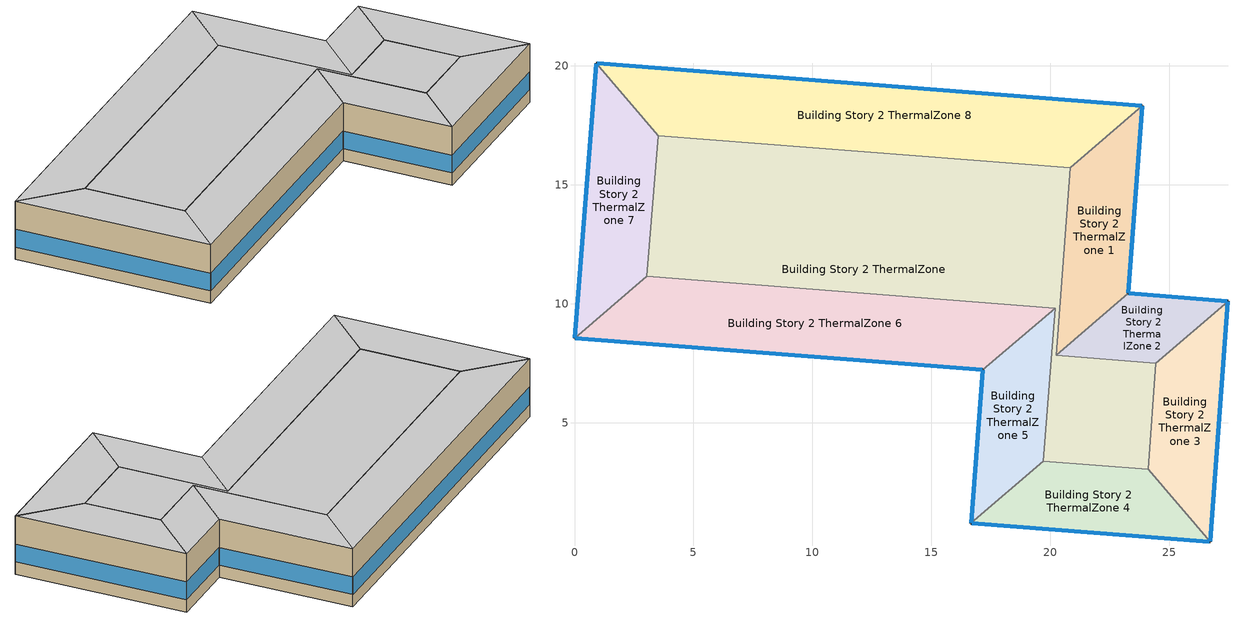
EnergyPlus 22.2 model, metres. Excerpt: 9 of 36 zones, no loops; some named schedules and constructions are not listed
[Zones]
Building Story 2 ThermalZone
 floor adiabatic (Typical Interior Ceiling): 20.83,15.72 20.24,7.84 24.43,7.5 24.1,3.03 19.7,3.38 20.2,9.82 3.04,11.15 3.52,17.06 z3.6
 wall adiabatic (Typical Interior Wall): 20.24,7.84 20.83,15.72 3.52,17.06 3.04,11.15 20.2,9.82 19.7,3.38 24.1,3.03 24.43,7.5 20.24,7.84 z3.6:7.2
 ceiling adiabatic (Typical Interior Floor): 3.52,17.06 3.04,11.15 20.2,9.82 19.7,3.38 24.1,3.03 24.43,7.5 20.24,7.84 20.83,15.72 z7.2
Building Story 2 ThermalZone 1
 floor adiabatic (Typical Interior Ceiling): 23.86,18.32 23.28,10.44 20.24,7.84 20.83,15.72 z3.6
 wall outside (Typical Insulated Steel Framed Exterior Wall R-12.99): 23.28,10.44 23.86,18.32 z3.6:7.2
 wall adiabatic (Typical Interior Wall): 23.86,18.32 20.83,15.72 20.24,7.84 23.28,10.44 z3.6:7.2
 window (U 0.55 SHGC 0.25): 23.28,10.47 23.86,18.3 z4.36:5.45
 ceiling adiabatic (Typical Interior Floor): 20.83,15.72 20.24,7.84 23.28,10.44 23.86,18.32 z7.2
Building Story 2 ThermalZone 2
 floor adiabatic (Typical Interior Ceiling): 23.28,10.44 27.46,10.11 24.43,7.5 20.24,7.84 z3.6
 wall outside (Typical Insulated Steel Framed Exterior Wall R-12.99): 27.46,10.11 23.28,10.44 z3.6:7.2
 wall adiabatic (Typical Interior Wall): 23.28,10.44 20.24,7.84 24.43,7.5 27.46,10.11 z3.6:7.2
 window (U 0.55 SHGC 0.25): 27.44,10.11 23.3,10.44 z4.36:5.46
 ceiling adiabatic (Typical Interior Floor): 20.24,7.84 24.43,7.5 27.46,10.11 23.28,10.44 z7.2
Building Story 2 ThermalZone 3
 floor adiabatic (Typical Interior Ceiling): 27.46,10.11 26.71,0 24.1,3.03 24.43,7.5 z3.6
 wall outside (Typical Insulated Steel Framed Exterior Wall R-12.99): 26.71,0 27.46,10.11 z3.6:7.2
 wall adiabatic (Typical Interior Wall): 27.46,10.11 24.43,7.5 24.1,3.03 26.71,0 z3.6:7.2
 window (U 0.55 SHGC 0.25): 26.71,0.03 27.46,10.08 z4.36:5.45
 ceiling adiabatic (Typical Interior Floor): 24.43,7.5 24.1,3.03 26.71,0 27.46,10.11 z7.2
Building Story 2 ThermalZone 4
 floor adiabatic (Typical Interior Ceiling): 26.71,0 16.66,0.78 19.7,3.38 24.1,3.03 z3.6
 wall outside (Typical Insulated Steel Framed Exterior Wall R-12.99): 16.66,0.78 26.71,0 z3.6:7.2
 wall adiabatic (Typical Interior Wall): 26.71,0 24.1,3.03 19.7,3.38 16.66,0.78 z3.6:7.2
 window (U 0.55 SHGC 0.25): 16.69,0.78 26.69,0 z4.36:5.45
 ceiling adiabatic (Typical Interior Floor): 24.1,3.03 19.7,3.38 16.66,0.78 26.71,0 z7.2
Building Story 2 ThermalZone 5
 floor adiabatic (Typical Interior Ceiling): 16.66,0.78 17.17,7.22 20.2,9.82 19.7,3.38 z3.6
 wall outside (Typical Insulated Steel Framed Exterior Wall R-12.99): 17.17,7.22 16.66,0.78 z3.6:7.2
 wall adiabatic (Typical Interior Wall): 16.66,0.78 19.7,3.38 20.2,9.82 17.17,7.22 z3.6:7.2
 window (U 0.55 SHGC 0.25): 17.16,7.19 16.66,0.8 z4.36:5.45
 ceiling adiabatic (Typical Interior Floor): 19.7,3.38 20.2,9.82 17.17,7.22 16.66,0.78 z7.2
Building Story 2 ThermalZone 6
 floor adiabatic (Typical Interior Ceiling): 17.17,7.22 0,8.55 3.04,11.15 20.2,9.82 z3.6
 wall outside (Typical Insulated Steel Framed Exterior Wall R-12.99): 0,8.55 17.17,7.22 z3.6:7.2
 wall adiabatic (Typical Interior Wall): 17.17,7.22 20.2,9.82 3.04,11.15 0,8.55 z3.6:7.2
 window (U 0.55 SHGC 0.25): 0.03,8.55 17.14,7.22 z4.36:5.45
 ceiling adiabatic (Typical Interior Ceiling): 20.2,9.82 3.04,11.15 0,8.55 17.17,7.22 z7.2
Building Story 2 ThermalZone 7
 floor adiabatic (Typical Interior Floor): 0,8.55 0.92,20.1 3.52,17.06 3.04,11.15 z3.6
 wall outside (Typical Insulated Steel Framed Exterior Wall R-12.99): 0.92,20.1 0,8.55 z3.6:7.2
 wall adiabatic (Typical Interior Wall): 0,8.55 3.04,11.15 3.52,17.06 0.92,20.1 z3.6:7.2
 window (U 0.55 SHGC 0.25): 0.92,20.08 0,8.58 z4.36:5.45
 ceiling adiabatic (Typical Interior Ceiling): 3.04,11.15 3.52,17.06 0.92,20.1 0,8.55 z7.2
Building Story 2 ThermalZone 8
 floor adiabatic (Typical Interior Floor): 0.92,20.1 23.86,18.32 20.83,15.72 3.52,17.06 z3.6
 wall outside (Typical Insulated Steel Framed Exterior Wall R-12.99): 23.86,18.32 0.92,20.1 z3.6:7.2
 wall adiabatic (Typical Interior Wall): 0.92,20.1 3.52,17.06 20.83,15.72 23.86,18.32 z3.6:7.2
 window (U 0.55 SHGC 0.25): 23.84,18.33 0.95,20.1 z4.36:5.44
 ceiling adiabatic (Typical Interior Ceiling): 3.52,17.06 20.83,15.72 23.86,18.32 0.92,20.1 z7.2
[Schedule:Week:Daily]
SchoolSecondary BLDG_LIGHT_OFFICE_SCH_2013 Week Rule - Jan1-Jan3: SchoolSecondary BLDG_LIGHT_OFFICE_SCH_2013 Wkdy Day, SchoolSecondary BLDG_LIGHT_OFFICE_SCH_2013 Wkdy Day, SchoolSecondary BLDG_LIGHT_OFFICE_SCH_2013 Wkdy Day, SchoolSecondary BLDG_LIGHT_OFFICE_SCH_2013 Wkdy Day, SchoolSecondary BLDG_LIGHT_OFFICE_SCH_2013 Wkdy Day, SchoolSecondary BLDG_LIGHT_OFFICE_SCH_2013 Wkdy Day, SchoolSecondary BLDG_LIGHT_OFFICE_SCH_2013 Wknd Day, SchoolSecondary BLDG_LIGHT_OFFICE_SCH_2013 Default, SchoolSecondary BLDG_LIGHT_OFFICE_SCH_2013 Summer Design Day, SchoolSecondary BLDG_LIGHT_OFFICE_SCH_2013 Winter Design Day, SchoolSecondary BLDG_LIGHT_OFFICE_SCH_2013 Default, SchoolSecondary BLDG_LIGHT_OFFICE_SCH_2013 Default
SchoolSecondary BLDG_LIGHT_OFFICE_SCH_2013 Week Rule - Jan4-Jun27: SchoolSecondary BLDG_LIGHT_OFFICE_SCH_2013 Wknd Day, SchoolSecondary BLDG_LIGHT_OFFICE_SCH_2013 Wkdy Day, SchoolSecondary BLDG_LIGHT_OFFICE_SCH_2013 Wkdy Day, SchoolSecondary BLDG_LIGHT_OFFICE_SCH_2013 Wkdy Day, SchoolSecondary BLDG_LIGHT_OFFICE_SCH_2013 Wkdy Day, SchoolSecondary BLDG_LIGHT_OFFICE_SCH_2013 Wkdy Day, SchoolSecondary BLDG_LIGHT_OFFICE_SCH_2013 Wknd Day, SchoolSecondary BLDG_LIGHT_OFFICE_SCH_2013 Default, SchoolSecondary BLDG_LIGHT_OFFICE_SCH_2013 Summer Design Day, SchoolSecondary BLDG_LIGHT_OFFICE_SCH_2013 Winter Design Day, SchoolSecondary BLDG_LIGHT_OFFICE_SCH_2013 Default, SchoolSecondary BLDG_LIGHT_OFFICE_SCH_2013 Default
SchoolSecondary BLDG_LIGHT_OFFICE_SCH_2013 Week Rule - Jun28-Jul4: SchoolSecondary BLDG_LIGHT_OFFICE_SCH_2013 Wknd Day, SchoolSecondary BLDG_LIGHT_OFFICE_SCH_2013 Wkdy Day, SchoolSecondary BLDG_LIGHT_OFFICE_SCH_2013 Wkdy Day, SchoolSecondary BLDG_LIGHT_OFFICE_SCH_2013 Wkdy Day 1, SchoolSecondary BLDG_LIGHT_OFFICE_SCH_2013 Wkdy Day 1, SchoolSecondary BLDG_LIGHT_OFFICE_SCH_2013 Wkdy Day 1, SchoolSecondary BLDG_LIGHT_OFFICE_SCH_2013 Wknd Day 1, SchoolSecondary BLDG_LIGHT_OFFICE_SCH_2013 Default, SchoolSecondary BLDG_LIGHT_OFFICE_SCH_2013 Summer Design Day, SchoolSecondary BLDG_LIGHT_OFFICE_SCH_2013 Winter Design Day, SchoolSecondary BLDG_LIGHT_OFFICE_SCH_2013 Default, SchoolSecondary BLDG_LIGHT_OFFICE_SCH_2013 Default
SchoolSecondary BLDG_LIGHT_OFFICE_SCH_2013 Week Rule - Jul5-Aug29: SchoolSecondary BLDG_LIGHT_OFFICE_SCH_2013 Wknd Day 1, SchoolSecondary BLDG_LIGHT_OFFICE_SCH_2013 Wkdy Day 1, SchoolSecondary BLDG_LIGHT_OFFICE_SCH_2013 Wkdy Day 1, SchoolSecondary BLDG_LIGHT_OFFICE_SCH_2013 Wkdy Day 1, SchoolSecondary BLDG_LIGHT_OFFICE_SCH_2013 Wkdy Day 1, SchoolSecondary BLDG_LIGHT_OFFICE_SCH_2013 Wkdy Day 1, SchoolSecondary BLDG_LIGHT_OFFICE_SCH_2013 Wknd Day 1, SchoolSecondary BLDG_LIGHT_OFFICE_SCH_2013 Default, SchoolSecondary BLDG_LIGHT_OFFICE_SCH_2013 Summer Design Day, SchoolSecondary BLDG_LIGHT_OFFICE_SCH_2013 Winter Design Day, SchoolSecondary BLDG_LIGHT_OFFICE_SCH_2013 Default, SchoolSecondary BLDG_LIGHT_OFFICE_SCH_2013 Default
SchoolSecondary BLDG_LIGHT_OFFICE_SCH_2013 Week Rule - Aug30-Sep5: SchoolSecondary BLDG_LIGHT_OFFICE_SCH_2013 Wknd Day 1, SchoolSecondary BLDG_LIGHT_OFFICE_SCH_2013 Wkdy Day 1, SchoolSecondary BLDG_LIGHT_OFFICE_SCH_2013 Wkdy Day 2, SchoolSecondary BLDG_LIGHT_OFFICE_SCH_2013 Wkdy Day 2, SchoolSecondary BLDG_LIGHT_OFFICE_SCH_2013 Wkdy Day 2, SchoolSecondary BLDG_LIGHT_OFFICE_SCH_2013 Wkdy Day 2, SchoolSecondary BLDG_LIGHT_OFFICE_SCH_2013 Default, SchoolSecondary BLDG_LIGHT_OFFICE_SCH_2013 Default, SchoolSecondary BLDG_LIGHT_OFFICE_SCH_2013 Summer Design Day, SchoolSecondary BLDG_LIGHT_OFFICE_SCH_2013 Winter Design Day, SchoolSecondary BLDG_LIGHT_OFFICE_SCH_2013 Default, SchoolSecondary BLDG_LIGHT_OFFICE_SCH_2013 Default
SchoolSecondary BLDG_LIGHT_OFFICE_SCH_2013 Week Rule - Sep6-Dec31: SchoolSecondary BLDG_LIGHT_OFFICE_SCH_2013 Default, SchoolSecondary BLDG_LIGHT_OFFICE_SCH_2013 Wkdy Day 2, SchoolSecondary BLDG_LIGHT_OFFICE_SCH_2013 Wkdy Day 2, SchoolSecondary BLDG_LIGHT_OFFICE_SCH_2013 Wkdy Day 2, SchoolSecondary BLDG_LIGHT_OFFICE_SCH_2013 Wkdy Day 2, SchoolSecondary BLDG_LIGHT_OFFICE_SCH_2013 Wkdy Day 2, SchoolSecondary BLDG_LIGHT_OFFICE_SCH_2013 Default, SchoolSecondary BLDG_LIGHT_OFFICE_SCH_2013 Default, SchoolSecondary BLDG_LIGHT_OFFICE_SCH_2013 Summer Design Day, SchoolSecondary BLDG_LIGHT_OFFICE_SCH_2013 Winter Design Day, SchoolSecondary BLDG_LIGHT_OFFICE_SCH_2013 Default, SchoolSecondary BLDG_LIGHT_OFFICE_SCH_2013 Default
SchoolSecondary BLDG_LIGHT_BATH_SCH_2013 Week Rule - Jan1-Jan3: SchoolSecondary BLDG_LIGHT_BATH_SCH_2013 Wkdy Day, SchoolSecondary BLDG_LIGHT_BATH_SCH_2013 Wkdy Day, SchoolSecondary BLDG_LIGHT_BATH_SCH_2013 Wkdy Day, SchoolSecondary BLDG_LIGHT_BATH_SCH_2013 Wkdy Day, SchoolSecondary BLDG_LIGHT_BATH_SCH_2013 Wkdy Day, SchoolSecondary BLDG_LIGHT_BATH_SCH_2013 Wkdy Day, SchoolSecondary BLDG_LIGHT_BATH_SCH_2013 Wknd Day, SchoolSecondary BLDG_LIGHT_BATH_SCH_2013 Default, SchoolSecondary BLDG_LIGHT_BATH_SCH_2013 Summer Design Day, SchoolSecondary BLDG_LIGHT_BATH_SCH_2013 Winter Design Day, SchoolSecondary BLDG_LIGHT_BATH_SCH_2013 Default, SchoolSecondary BLDG_LIGHT_BATH_SCH_2013 Default
SchoolSecondary BLDG_LIGHT_BATH_SCH_2013 Week Rule - Jan4-Jun27: SchoolSecondary BLDG_LIGHT_BATH_SCH_2013 Wknd Day, SchoolSecondary BLDG_LIGHT_BATH_SCH_2013 Wkdy Day, SchoolSecondary BLDG_LIGHT_BATH_SCH_2013 Wkdy Day, SchoolSecondary BLDG_LIGHT_BATH_SCH_2013 Wkdy Day, SchoolSecondary BLDG_LIGHT_BATH_SCH_2013 Wkdy Day, SchoolSecondary BLDG_LIGHT_BATH_SCH_2013 Wkdy Day, SchoolSecondary BLDG_LIGHT_BATH_SCH_2013 Wknd Day, SchoolSecondary BLDG_LIGHT_BATH_SCH_2013 Default, SchoolSecondary BLDG_LIGHT_BATH_SCH_2013 Summer Design Day, SchoolSecondary BLDG_LIGHT_BATH_SCH_2013 Winter Design Day, SchoolSecondary BLDG_LIGHT_BATH_SCH_2013 Default, SchoolSecondary BLDG_LIGHT_BATH_SCH_2013 Default
SchoolSecondary BLDG_LIGHT_BATH_SCH_2013 Week Rule - Jun28-Jul4: SchoolSecondary BLDG_LIGHT_BATH_SCH_2013 Wknd Day, SchoolSecondary BLDG_LIGHT_BATH_SCH_2013 Wkdy Day, SchoolSecondary BLDG_LIGHT_BATH_SCH_2013 Wkdy Day, SchoolSecondary BLDG_LIGHT_BATH_SCH_2013 Wkdy Day 1, SchoolSecondary BLDG_LIGHT_BATH_SCH_2013 Wkdy Day 1, SchoolSecondary BLDG_LIGHT_BATH_SCH_2013 Wkdy Day 1, SchoolSecondary BLDG_LIGHT_BATH_SCH_2013 Wknd Day 1, SchoolSecondary BLDG_LIGHT_BATH_SCH_2013 Default, SchoolSecondary BLDG_LIGHT_BATH_SCH_2013 Summer Design Day, SchoolSecondary BLDG_LIGHT_BATH_SCH_2013 Winter Design Day, SchoolSecondary BLDG_LIGHT_BATH_SCH_2013 Default, SchoolSecondary BLDG_LIGHT_BATH_SCH_2013 Default
SchoolSecondary BLDG_LIGHT_BATH_SCH_2013 Week Rule - Jul5-Aug29: SchoolSecondary BLDG_LIGHT_BATH_SCH_2013 Wknd Day 1, SchoolSecondary BLDG_LIGHT_BATH_SCH_2013 Wkdy Day 1, SchoolSecondary BLDG_LIGHT_BATH_SCH_2013 Wkdy Day 1, SchoolSecondary BLDG_LIGHT_BATH_SCH_2013 Wkdy Day 1, SchoolSecondary BLDG_LIGHT_BATH_SCH_2013 Wkdy Day 1, SchoolSecondary BLDG_LIGHT_BATH_SCH_2013 Wkdy Day 1, SchoolSecondary BLDG_LIGHT_BATH_SCH_2013 Wknd Day 1, SchoolSecondary BLDG_LIGHT_BATH_SCH_2013 Default, SchoolSecondary BLDG_LIGHT_BATH_SCH_2013 Summer Design Day, SchoolSecondary BLDG_LIGHT_BATH_SCH_2013 Winter Design Day, SchoolSecondary BLDG_LIGHT_BATH_SCH_2013 Default, SchoolSecondary BLDG_LIGHT_BATH_SCH_2013 Default
SchoolSecondary BLDG_LIGHT_BATH_SCH_2013 Week Rule - Aug30-Sep5: SchoolSecondary BLDG_LIGHT_BATH_SCH_2013 Wknd Day 1, SchoolSecondary BLDG_LIGHT_BATH_SCH_2013 Wkdy Day 1, SchoolSecondary BLDG_LIGHT_BATH_SCH_2013 Wkdy Day 2, SchoolSecondary BLDG_LIGHT_BATH_SCH_2013 Wkdy Day 2, SchoolSecondary BLDG_LIGHT_BATH_SCH_2013 Wkdy Day 2, SchoolSecondary BLDG_LIGHT_BATH_SCH_2013 Wkdy Day 2, SchoolSecondary BLDG_LIGHT_BATH_SCH_2013 Default, SchoolSecondary BLDG_LIGHT_BATH_SCH_2013 Default, SchoolSecondary BLDG_LIGHT_BATH_SCH_2013 Summer Design Day, SchoolSecondary BLDG_LIGHT_BATH_SCH_2013 Winter Design Day, SchoolSecondary BLDG_LIGHT_BATH_SCH_2013 Default, SchoolSecondary BLDG_LIGHT_BATH_SCH_2013 Default
SchoolSecondary BLDG_LIGHT_BATH_SCH_2013 Week Rule - Sep6-Dec31: SchoolSecondary BLDG_LIGHT_BATH_SCH_2013 Default, SchoolSecondary BLDG_LIGHT_BATH_SCH_2013 Wkdy Day 2, SchoolSecondary BLDG_LIGHT_BATH_SCH_2013 Wkdy Day 2, SchoolSecondary BLDG_LIGHT_BATH_SCH_2013 Wkdy Day 2, SchoolSecondary BLDG_LIGHT_BATH_SCH_2013 Wkdy Day 2, SchoolSecondary BLDG_LIGHT_BATH_SCH_2013 Wkdy Day 2, SchoolSecondary BLDG_LIGHT_BATH_SCH_2013 Default, SchoolSecondary BLDG_LIGHT_BATH_SCH_2013 Default, SchoolSecondary BLDG_LIGHT_BATH_SCH_2013 Summer Design Day, SchoolSecondary BLDG_LIGHT_BATH_SCH_2013 Winter Design Day, SchoolSecondary BLDG_LIGHT_BATH_SCH_2013 Default, SchoolSecondary BLDG_LIGHT_BATH_SCH_2013 Default
SchoolSecondary BLDG_OCC_SCH_Auditorium Week Rule - Jan1-Jan3: SchoolSecondary BLDG_OCC_SCH_Auditorium Wkdy|SmrDsn Day, SchoolSecondary BLDG_OCC_SCH_Auditorium Wkdy|SmrDsn Day, SchoolSecondary BLDG_OCC_SCH_Auditorium Wkdy|SmrDsn Day, SchoolSecondary BLDG_OCC_SCH_Auditorium Wkdy|SmrDsn Day, SchoolSecondary BLDG_OCC_SCH_Auditorium Wkdy|SmrDsn Day, SchoolSecondary BLDG_OCC_SCH_Auditorium Wkdy|SmrDsn Day, SchoolSecondary BLDG_OCC_SCH_Auditorium Wknd Day, SchoolSecondary BLDG_OCC_SCH_Auditorium Default, SchoolSecondary BLDG_OCC_SCH_Auditorium Summer Design Day, SchoolSecondary BLDG_OCC_SCH_Auditorium Winter Design Day, SchoolSecondary BLDG_OCC_SCH_Auditorium Default, SchoolSecondary BLDG_OCC_SCH_Auditorium Default
SchoolSecondary BLDG_OCC_SCH_Auditorium Week Rule - Jan4-Jun27: SchoolSecondary BLDG_OCC_SCH_Auditorium Wknd Day, SchoolSecondary BLDG_OCC_SCH_Auditorium Wkdy|SmrDsn Day, SchoolSecondary BLDG_OCC_SCH_Auditorium Wkdy|SmrDsn Day, SchoolSecondary BLDG_OCC_SCH_Auditorium Wkdy|SmrDsn Day, SchoolSecondary BLDG_OCC_SCH_Auditorium Wkdy|SmrDsn Day, SchoolSecondary BLDG_OCC_SCH_Auditorium Wkdy|SmrDsn Day, SchoolSecondary BLDG_OCC_SCH_Auditorium Wknd Day, SchoolSecondary BLDG_OCC_SCH_Auditorium Default, SchoolSecondary BLDG_OCC_SCH_Auditorium Summer Design Day, SchoolSecondary BLDG_OCC_SCH_Auditorium Winter Design Day, SchoolSecondary BLDG_OCC_SCH_Auditorium Default, SchoolSecondary BLDG_OCC_SCH_Auditorium Default
SchoolSecondary BLDG_OCC_SCH_Auditorium Week Rule - Jun28-Jul4: SchoolSecondary BLDG_OCC_SCH_Auditorium Wknd Day, SchoolSecondary BLDG_OCC_SCH_Auditorium Wkdy|SmrDsn Day, SchoolSecondary BLDG_OCC_SCH_Auditorium Wkdy|SmrDsn Day, SchoolSecondary BLDG_OCC_SCH_Auditorium Wkdy|SmrDsn Day 1, SchoolSecondary BLDG_OCC_SCH_Auditorium Wkdy|SmrDsn Day 1, SchoolSecondary BLDG_OCC_SCH_Auditorium Wkdy|SmrDsn Day 1, SchoolSecondary BLDG_OCC_SCH_Auditorium Wknd Day 1, SchoolSecondary BLDG_OCC_SCH_Auditorium Default, SchoolSecondary BLDG_OCC_SCH_Auditorium Summer Design Day, SchoolSecondary BLDG_OCC_SCH_Auditorium Winter Design Day, SchoolSecondary BLDG_OCC_SCH_Auditorium Default, SchoolSecondary BLDG_OCC_SCH_Auditorium Default
SchoolSecondary BLDG_OCC_SCH_Auditorium Week Rule - Jul5-Aug29: SchoolSecondary BLDG_OCC_SCH_Auditorium Wknd Day 1, SchoolSecondary BLDG_OCC_SCH_Auditorium Wkdy|SmrDsn Day 1, SchoolSecondary BLDG_OCC_SCH_Auditorium Wkdy|SmrDsn Day 1, SchoolSecondary BLDG_OCC_SCH_Auditorium Wkdy|SmrDsn Day 1, SchoolSecondary BLDG_OCC_SCH_Auditorium Wkdy|SmrDsn Day 1, SchoolSecondary BLDG_OCC_SCH_Auditorium Wkdy|SmrDsn Day 1, SchoolSecondary BLDG_OCC_SCH_Auditorium Wknd Day 1, SchoolSecondary BLDG_OCC_SCH_Auditorium Default, SchoolSecondary BLDG_OCC_SCH_Auditorium Summer Design Day, SchoolSecondary BLDG_OCC_SCH_Auditorium Winter Design Day, SchoolSecondary BLDG_OCC_SCH_Auditorium Default, SchoolSecondary BLDG_OCC_SCH_Auditorium Default
SchoolSecondary BLDG_OCC_SCH_Auditorium Week Rule - Aug30-Sep5: SchoolSecondary BLDG_OCC_SCH_Auditorium Wknd Day 1, SchoolSecondary BLDG_OCC_SCH_Auditorium Wkdy|SmrDsn Day 1, SchoolSecondary BLDG_OCC_SCH_Auditorium Wkdy|SmrDsn Day 2, SchoolSecondary BLDG_OCC_SCH_Auditorium Wkdy|SmrDsn Day 2, SchoolSecondary BLDG_OCC_SCH_Auditorium Wkdy|SmrDsn Day 2, SchoolSecondary BLDG_OCC_SCH_Auditorium Wkdy|SmrDsn Day 2, SchoolSecondary BLDG_OCC_SCH_Auditorium Default, SchoolSecondary BLDG_OCC_SCH_Auditorium Default, SchoolSecondary BLDG_OCC_SCH_Auditorium Summer Design Day, SchoolSecondary BLDG_OCC_SCH_Auditorium Winter Design Day, SchoolSecondary BLDG_OCC_SCH_Auditorium Default, SchoolSecondary BLDG_OCC_SCH_Auditorium Default
SchoolSecondary BLDG_OCC_SCH_Auditorium Week Rule - Sep6-Dec31: SchoolSecondary BLDG_OCC_SCH_Auditorium Default, SchoolSecondary BLDG_OCC_SCH_Auditorium Wkdy|SmrDsn Day 2, SchoolSecondary BLDG_OCC_SCH_Auditorium Wkdy|SmrDsn Day 2, SchoolSecondary BLDG_OCC_SCH_Auditorium Wkdy|SmrDsn Day 2, SchoolSecondary BLDG_OCC_SCH_Auditorium Wkdy|SmrDsn Day 2, SchoolSecondary BLDG_OCC_SCH_Auditorium Wkdy|SmrDsn Day 2, SchoolSecondary BLDG_OCC_SCH_Auditorium Default, SchoolSecondary BLDG_OCC_SCH_Auditorium Default, SchoolSecondary BLDG_OCC_SCH_Auditorium Summer Design Day, SchoolSecondary BLDG_OCC_SCH_Auditorium Winter Design Day, SchoolSecondary BLDG_OCC_SCH_Auditorium Default, SchoolSecondary BLDG_OCC_SCH_Auditorium Default
Clothing Schedule Week Rule - Jan1-Dec31: Clothing Schedule Default Winter Clothes, Clothing Schedule Default Winter Clothes, Clothing Schedule Default Winter Clothes, Clothing Schedule Default Winter Clothes, Clothing Schedule Default Winter Clothes, Clothing Schedule Default Winter Clothes, Clothing Schedule Default Winter Clothes, Clothing Schedule Default Winter Clothes, Clothing Schedule Default Winter Clothes, Clothing Schedule Default Winter Clothes, Clothing Schedule Default Winter Clothes, Clothing Schedule Default Winter Clothes
Air Velocity Schedule Week Rule - Jan1-Dec31: Air Velocity Schedule Default, Air Velocity Schedule Default, Air Velocity Schedule Default, Air Velocity Schedule Default, Air Velocity Schedule Default, Air Velocity Schedule Default, Air Velocity Schedule Default, Air Velocity Schedule Default, Air Velocity Schedule Default, Air Velocity Schedule Default, Air Velocity Schedule Default, Air Velocity Schedule Default
SchoolSecondary BLDG_OCC_SCH_Cafeteria Week Rule - Jan1-Jan3: SchoolSecondary BLDG_OCC_SCH_Cafeteria Wkdy|SmrDsn Day, SchoolSecondary BLDG_OCC_SCH_Cafeteria Wkdy|SmrDsn Day, SchoolSecondary BLDG_OCC_SCH_Cafeteria Wkdy|SmrDsn Day, SchoolSecondary BLDG_OCC_SCH_Cafeteria Wkdy|SmrDsn Day, SchoolSecondary BLDG_OCC_SCH_Cafeteria Wkdy|SmrDsn Day, SchoolSecondary BLDG_OCC_SCH_Cafeteria Wkdy|SmrDsn Day, SchoolSecondary BLDG_OCC_SCH_Cafeteria Wknd Day, SchoolSecondary BLDG_OCC_SCH_Cafeteria Default, SchoolSecondary BLDG_OCC_SCH_Cafeteria Summer Design Day, SchoolSecondary BLDG_OCC_SCH_Cafeteria Winter Design Day, SchoolSecondary BLDG_OCC_SCH_Cafeteria Default, SchoolSecondary BLDG_OCC_SCH_Cafeteria Default
SchoolSecondary BLDG_OCC_SCH_Cafeteria Week Rule - Jan4-Jun27: SchoolSecondary BLDG_OCC_SCH_Cafeteria Wknd Day, SchoolSecondary BLDG_OCC_SCH_Cafeteria Wkdy|SmrDsn Day, SchoolSecondary BLDG_OCC_SCH_Cafeteria Wkdy|SmrDsn Day, SchoolSecondary BLDG_OCC_SCH_Cafeteria Wkdy|SmrDsn Day, SchoolSecondary BLDG_OCC_SCH_Cafeteria Wkdy|SmrDsn Day, SchoolSecondary BLDG_OCC_SCH_Cafeteria Wkdy|SmrDsn Day, SchoolSecondary BLDG_OCC_SCH_Cafeteria Wknd Day, SchoolSecondary BLDG_OCC_SCH_Cafeteria Default, SchoolSecondary BLDG_OCC_SCH_Cafeteria Summer Design Day, SchoolSecondary BLDG_OCC_SCH_Cafeteria Winter Design Day, SchoolSecondary BLDG_OCC_SCH_Cafeteria Default, SchoolSecondary BLDG_OCC_SCH_Cafeteria Default
SchoolSecondary BLDG_OCC_SCH_Cafeteria Week Rule - Jun28-Jul4: SchoolSecondary BLDG_OCC_SCH_Cafeteria Wknd Day, SchoolSecondary BLDG_OCC_SCH_Cafeteria Wkdy|SmrDsn Day, SchoolSecondary BLDG_OCC_SCH_Cafeteria Wkdy|SmrDsn Day, SchoolSecondary BLDG_OCC_SCH_Cafeteria Wkdy|SmrDsn Day 1, SchoolSecondary BLDG_OCC_SCH_Cafeteria Wkdy|SmrDsn Day 1, SchoolSecondary BLDG_OCC_SCH_Cafeteria Wkdy|SmrDsn Day 1, SchoolSecondary BLDG_OCC_SCH_Cafeteria Wknd Day 1, SchoolSecondary BLDG_OCC_SCH_Cafeteria Default, SchoolSecondary BLDG_OCC_SCH_Cafeteria Summer Design Day, SchoolSecondary BLDG_OCC_SCH_Cafeteria Winter Design Day, SchoolSecondary BLDG_OCC_SCH_Cafeteria Default, SchoolSecondary BLDG_OCC_SCH_Cafeteria Default
SchoolSecondary BLDG_OCC_SCH_Cafeteria Week Rule - Jul5-Aug29: SchoolSecondary BLDG_OCC_SCH_Cafeteria Wknd Day 1, SchoolSecondary BLDG_OCC_SCH_Cafeteria Wkdy|SmrDsn Day 1, SchoolSecondary BLDG_OCC_SCH_Cafeteria Wkdy|SmrDsn Day 1, SchoolSecondary BLDG_OCC_SCH_Cafeteria Wkdy|SmrDsn Day 1, SchoolSecondary BLDG_OCC_SCH_Cafeteria Wkdy|SmrDsn Day 1, SchoolSecondary BLDG_OCC_SCH_Cafeteria Wkdy|SmrDsn Day 1, SchoolSecondary BLDG_OCC_SCH_Cafeteria Wknd Day 1, SchoolSecondary BLDG_OCC_SCH_Cafeteria Default, SchoolSecondary BLDG_OCC_SCH_Cafeteria Summer Design Day, SchoolSecondary BLDG_OCC_SCH_Cafeteria Winter Design Day, SchoolSecondary BLDG_OCC_SCH_Cafeteria Default, SchoolSecondary BLDG_OCC_SCH_Cafeteria Default
SchoolSecondary BLDG_OCC_SCH_Cafeteria Week Rule - Aug30-Sep5: SchoolSecondary BLDG_OCC_SCH_Cafeteria Wknd Day 1, SchoolSecondary BLDG_OCC_SCH_Cafeteria Wkdy|SmrDsn Day 1, SchoolSecondary BLDG_OCC_SCH_Cafeteria Wkdy|SmrDsn Day 2, SchoolSecondary BLDG_OCC_SCH_Cafeteria Wkdy|SmrDsn Day 2, SchoolSecondary BLDG_OCC_SCH_Cafeteria Wkdy|SmrDsn Day 2, SchoolSecondary BLDG_OCC_SCH_Cafeteria Wkdy|SmrDsn Day 2, SchoolSecondary BLDG_OCC_SCH_Cafeteria Default, SchoolSecondary BLDG_OCC_SCH_Cafeteria Default, SchoolSecondary BLDG_OCC_SCH_Cafeteria Summer Design Day, SchoolSecondary BLDG_OCC_SCH_Cafeteria Winter Design Day, SchoolSecondary BLDG_OCC_SCH_Cafeteria Default, SchoolSecondary BLDG_OCC_SCH_Cafeteria Default
SchoolSecondary BLDG_OCC_SCH_Cafeteria Week Rule - Sep6-Dec31: SchoolSecondary BLDG_OCC_SCH_Cafeteria Default, SchoolSecondary BLDG_OCC_SCH_Cafeteria Wkdy|SmrDsn Day 2, SchoolSecondary BLDG_OCC_SCH_Cafeteria Wkdy|SmrDsn Day 2, SchoolSecondary BLDG_OCC_SCH_Cafeteria Wkdy|SmrDsn Day 2, SchoolSecondary BLDG_OCC_SCH_Cafeteria Wkdy|SmrDsn Day 2, SchoolSecondary BLDG_OCC_SCH_Cafeteria Wkdy|SmrDsn Day 2, SchoolSecondary BLDG_OCC_SCH_Cafeteria Default, SchoolSecondary BLDG_OCC_SCH_Cafeteria Default, SchoolSecondary BLDG_OCC_SCH_Cafeteria Summer Design Day, SchoolSecondary BLDG_OCC_SCH_Cafeteria Winter Design Day, SchoolSecondary BLDG_OCC_SCH_Cafeteria Default, SchoolSecondary BLDG_OCC_SCH_Cafeteria Default
SchoolSecondary BLDG_OCC_SCH_Extend Week Rule - Jan1-Jan3: SchoolSecondary BLDG_OCC_SCH_Extend Wkdy|SmrDsn Day, SchoolSecondary BLDG_OCC_SCH_Extend Wkdy|SmrDsn Day, SchoolSecondary BLDG_OCC_SCH_Extend Wkdy|SmrDsn Day, SchoolSecondary BLDG_OCC_SCH_Extend Wkdy|SmrDsn Day, SchoolSecondary BLDG_OCC_SCH_Extend Wkdy|SmrDsn Day, SchoolSecondary BLDG_OCC_SCH_Extend Wkdy|SmrDsn Day, SchoolSecondary BLDG_OCC_SCH_Extend Wknd Day, SchoolSecondary BLDG_OCC_SCH_Extend Default, SchoolSecondary BLDG_OCC_SCH_Extend Summer Design Day, SchoolSecondary BLDG_OCC_SCH_Extend Winter Design Day, SchoolSecondary BLDG_OCC_SCH_Extend Default, SchoolSecondary BLDG_OCC_SCH_Extend Default
SchoolSecondary BLDG_OCC_SCH_Extend Week Rule - Jan4-Jun27: SchoolSecondary BLDG_OCC_SCH_Extend Wknd Day, SchoolSecondary BLDG_OCC_SCH_Extend Wkdy|SmrDsn Day, SchoolSecondary BLDG_OCC_SCH_Extend Wkdy|SmrDsn Day, SchoolSecondary BLDG_OCC_SCH_Extend Wkdy|SmrDsn Day, SchoolSecondary BLDG_OCC_SCH_Extend Wkdy|SmrDsn Day, SchoolSecondary BLDG_OCC_SCH_Extend Wkdy|SmrDsn Day, SchoolSecondary BLDG_OCC_SCH_Extend Wknd Day, SchoolSecondary BLDG_OCC_SCH_Extend Default, SchoolSecondary BLDG_OCC_SCH_Extend Summer Design Day, SchoolSecondary BLDG_OCC_SCH_Extend Winter Design Day, SchoolSecondary BLDG_OCC_SCH_Extend Default, SchoolSecondary BLDG_OCC_SCH_Extend Default
SchoolSecondary BLDG_OCC_SCH_Extend Week Rule - Jun28-Jul4: SchoolSecondary BLDG_OCC_SCH_Extend Wknd Day, SchoolSecondary BLDG_OCC_SCH_Extend Wkdy|SmrDsn Day, SchoolSecondary BLDG_OCC_SCH_Extend Wkdy|SmrDsn Day, SchoolSecondary BLDG_OCC_SCH_Extend Wkdy|SmrDsn Day 1, SchoolSecondary BLDG_OCC_SCH_Extend Wkdy|SmrDsn Day 1, SchoolSecondary BLDG_OCC_SCH_Extend Wkdy|SmrDsn Day 1, SchoolSecondary BLDG_OCC_SCH_Extend Wknd Day 1, SchoolSecondary BLDG_OCC_SCH_Extend Default, SchoolSecondary BLDG_OCC_SCH_Extend Summer Design Day, SchoolSecondary BLDG_OCC_SCH_Extend Winter Design Day, SchoolSecondary BLDG_OCC_SCH_Extend Default, SchoolSecondary BLDG_OCC_SCH_Extend Default
SchoolSecondary BLDG_OCC_SCH_Extend Week Rule - Jul5-Aug29: SchoolSecondary BLDG_OCC_SCH_Extend Wknd Day 1, SchoolSecondary BLDG_OCC_SCH_Extend Wkdy|SmrDsn Day 1, SchoolSecondary BLDG_OCC_SCH_Extend Wkdy|SmrDsn Day 1, SchoolSecondary BLDG_OCC_SCH_Extend Wkdy|SmrDsn Day 1, SchoolSecondary BLDG_OCC_SCH_Extend Wkdy|SmrDsn Day 1, SchoolSecondary BLDG_OCC_SCH_Extend Wkdy|SmrDsn Day 1, SchoolSecondary BLDG_OCC_SCH_Extend Wknd Day 1, SchoolSecondary BLDG_OCC_SCH_Extend Default, SchoolSecondary BLDG_OCC_SCH_Extend Summer Design Day, SchoolSecondary BLDG_OCC_SCH_Extend Winter Design Day, SchoolSecondary BLDG_OCC_SCH_Extend Default, SchoolSecondary BLDG_OCC_SCH_Extend Default
SchoolSecondary BLDG_OCC_SCH_Extend Week Rule - Aug30-Sep5: SchoolSecondary BLDG_OCC_SCH_Extend Wknd Day 1, SchoolSecondary BLDG_OCC_SCH_Extend Wkdy|SmrDsn Day 1, SchoolSecondary BLDG_OCC_SCH_Extend Wkdy|SmrDsn Day 2, SchoolSecondary BLDG_OCC_SCH_Extend Wkdy|SmrDsn Day 2, SchoolSecondary BLDG_OCC_SCH_Extend Wkdy|SmrDsn Day 2, SchoolSecondary BLDG_OCC_SCH_Extend Wkdy|SmrDsn Day 2, SchoolSecondary BLDG_OCC_SCH_Extend Default, SchoolSecondary BLDG_OCC_SCH_Extend Default, SchoolSecondary BLDG_OCC_SCH_Extend Summer Design Day, SchoolSecondary BLDG_OCC_SCH_Extend Winter Design Day, SchoolSecondary BLDG_OCC_SCH_Extend Default, SchoolSecondary BLDG_OCC_SCH_Extend Default
SchoolSecondary BLDG_OCC_SCH_Extend Week Rule - Sep6-Dec31: SchoolSecondary BLDG_OCC_SCH_Extend Default, SchoolSecondary BLDG_OCC_SCH_Extend Wkdy|SmrDsn Day 2, SchoolSecondary BLDG_OCC_SCH_Extend Wkdy|SmrDsn Day 2, SchoolSecondary BLDG_OCC_SCH_Extend Wkdy|SmrDsn Day 2, SchoolSecondary BLDG_OCC_SCH_Extend Wkdy|SmrDsn Day 2, SchoolSecondary BLDG_OCC_SCH_Extend Wkdy|SmrDsn Day 2, SchoolSecondary BLDG_OCC_SCH_Extend Default, SchoolSecondary BLDG_OCC_SCH_Extend Default, SchoolSecondary BLDG_OCC_SCH_Extend Summer Design Day, SchoolSecondary BLDG_OCC_SCH_Extend Winter Design Day, SchoolSecondary BLDG_OCC_SCH_Extend Default, SchoolSecondary BLDG_OCC_SCH_Extend Default
SchoolSecondary BLDG_OCC_SCH_Gym Week Rule - Jan1-Jan3: SchoolSecondary BLDG_OCC_SCH_Gym Wkdy|SmrDsn Day, SchoolSecondary BLDG_OCC_SCH_Gym Wkdy|SmrDsn Day, SchoolSecondary BLDG_OCC_SCH_Gym Wkdy|SmrDsn Day, SchoolSecondary BLDG_OCC_SCH_Gym Wkdy|SmrDsn Day, SchoolSecondary BLDG_OCC_SCH_Gym Wkdy|SmrDsn Day, SchoolSecondary BLDG_OCC_SCH_Gym Wkdy|SmrDsn Day, SchoolSecondary BLDG_OCC_SCH_Gym Wknd Day, SchoolSecondary BLDG_OCC_SCH_Gym Default, SchoolSecondary BLDG_OCC_SCH_Gym Summer Design Day, SchoolSecondary BLDG_OCC_SCH_Gym Winter Design Day, SchoolSecondary BLDG_OCC_SCH_Gym Default, SchoolSecondary BLDG_OCC_SCH_Gym Default
SchoolSecondary BLDG_OCC_SCH_Gym Week Rule - Jan4-Jun27: SchoolSecondary BLDG_OCC_SCH_Gym Wknd Day, SchoolSecondary BLDG_OCC_SCH_Gym Wkdy|SmrDsn Day, SchoolSecondary BLDG_OCC_SCH_Gym Wkdy|SmrDsn Day, SchoolSecondary BLDG_OCC_SCH_Gym Wkdy|SmrDsn Day, SchoolSecondary BLDG_OCC_SCH_Gym Wkdy|SmrDsn Day, SchoolSecondary BLDG_OCC_SCH_Gym Wkdy|SmrDsn Day, SchoolSecondary BLDG_OCC_SCH_Gym Wknd Day, SchoolSecondary BLDG_OCC_SCH_Gym Default, SchoolSecondary BLDG_OCC_SCH_Gym Summer Design Day, SchoolSecondary BLDG_OCC_SCH_Gym Winter Design Day, SchoolSecondary BLDG_OCC_SCH_Gym Default, SchoolSecondary BLDG_OCC_SCH_Gym Default
SchoolSecondary BLDG_OCC_SCH_Gym Week Rule - Jun28-Jul4: SchoolSecondary BLDG_OCC_SCH_Gym Wknd Day, SchoolSecondary BLDG_OCC_SCH_Gym Wkdy|SmrDsn Day, SchoolSecondary BLDG_OCC_SCH_Gym Wkdy|SmrDsn Day, SchoolSecondary BLDG_OCC_SCH_Gym Wkdy|SmrDsn Day 1, SchoolSecondary BLDG_OCC_SCH_Gym Wkdy|SmrDsn Day 1, SchoolSecondary BLDG_OCC_SCH_Gym Wkdy|SmrDsn Day 1, SchoolSecondary BLDG_OCC_SCH_Gym Wknd Day 1, SchoolSecondary BLDG_OCC_SCH_Gym Default, SchoolSecondary BLDG_OCC_SCH_Gym Summer Design Day, SchoolSecondary BLDG_OCC_SCH_Gym Winter Design Day, SchoolSecondary BLDG_OCC_SCH_Gym Default, SchoolSecondary BLDG_OCC_SCH_Gym Default
SchoolSecondary BLDG_OCC_SCH_Gym Week Rule - Jul5-Aug29: SchoolSecondary BLDG_OCC_SCH_Gym Wknd Day 1, SchoolSecondary BLDG_OCC_SCH_Gym Wkdy|SmrDsn Day 1, SchoolSecondary BLDG_OCC_SCH_Gym Wkdy|SmrDsn Day 1, SchoolSecondary BLDG_OCC_SCH_Gym Wkdy|SmrDsn Day 1, SchoolSecondary BLDG_OCC_SCH_Gym Wkdy|SmrDsn Day 1, SchoolSecondary BLDG_OCC_SCH_Gym Wkdy|SmrDsn Day 1, SchoolSecondary BLDG_OCC_SCH_Gym Wknd Day 1, SchoolSecondary BLDG_OCC_SCH_Gym Default, SchoolSecondary BLDG_OCC_SCH_Gym Summer Design Day, SchoolSecondary BLDG_OCC_SCH_Gym Winter Design Day, SchoolSecondary BLDG_OCC_SCH_Gym Default, SchoolSecondary BLDG_OCC_SCH_Gym Default
SchoolSecondary BLDG_OCC_SCH_Gym Week Rule - Aug30-Sep5: SchoolSecondary BLDG_OCC_SCH_Gym Wknd Day 1, SchoolSecondary BLDG_OCC_SCH_Gym Wkdy|SmrDsn Day 1, SchoolSecondary BLDG_OCC_SCH_Gym Wkdy|SmrDsn Day 2, SchoolSecondary BLDG_OCC_SCH_Gym Wkdy|SmrDsn Day 2, SchoolSecondary BLDG_OCC_SCH_Gym Wkdy|SmrDsn Day 2, SchoolSecondary BLDG_OCC_SCH_Gym Wkdy|SmrDsn Day 2, SchoolSecondary BLDG_OCC_SCH_Gym Default, SchoolSecondary BLDG_OCC_SCH_Gym Default, SchoolSecondary BLDG_OCC_SCH_Gym Summer Design Day, SchoolSecondary BLDG_OCC_SCH_Gym Winter Design Day, SchoolSecondary BLDG_OCC_SCH_Gym Default, SchoolSecondary BLDG_OCC_SCH_Gym Default
SchoolSecondary BLDG_OCC_SCH_Gym Week Rule - Sep6-Dec31: SchoolSecondary BLDG_OCC_SCH_Gym Default, SchoolSecondary BLDG_OCC_SCH_Gym Wkdy|SmrDsn Day 2, SchoolSecondary BLDG_OCC_SCH_Gym Wkdy|SmrDsn Day 2, SchoolSecondary BLDG_OCC_SCH_Gym Wkdy|SmrDsn Day 2, SchoolSecondary BLDG_OCC_SCH_Gym Wkdy|SmrDsn Day 2, SchoolSecondary BLDG_OCC_SCH_Gym Wkdy|SmrDsn Day 2, SchoolSecondary BLDG_OCC_SCH_Gym Default, SchoolSecondary BLDG_OCC_SCH_Gym Default, SchoolSecondary BLDG_OCC_SCH_Gym Summer Design Day, SchoolSecondary BLDG_OCC_SCH_Gym Winter Design Day, SchoolSecondary BLDG_OCC_SCH_Gym Default, SchoolSecondary BLDG_OCC_SCH_Gym Default
SchoolSecondary BLDG_OCC_SCH_Offices Week Rule - Jan1-Jan3: SchoolSecondary BLDG_OCC_SCH_Offices Wkdy|SmrDsn Day, SchoolSecondary BLDG_OCC_SCH_Offices Wkdy|SmrDsn Day, SchoolSecondary BLDG_OCC_SCH_Offices Wkdy|SmrDsn Day, SchoolSecondary BLDG_OCC_SCH_Offices Wkdy|SmrDsn Day, SchoolSecondary BLDG_OCC_SCH_Offices Wkdy|SmrDsn Day, SchoolSecondary BLDG_OCC_SCH_Offices Wkdy|SmrDsn Day, SchoolSecondary BLDG_OCC_SCH_Offices Wknd Day, SchoolSecondary BLDG_OCC_SCH_Offices Default, SchoolSecondary BLDG_OCC_SCH_Offices Summer Design Day, SchoolSecondary BLDG_OCC_SCH_Offices Winter Design Day, SchoolSecondary BLDG_OCC_SCH_Offices Default, SchoolSecondary BLDG_OCC_SCH_Offices Default
SchoolSecondary BLDG_OCC_SCH_Offices Week Rule - Jan4-Jun27: SchoolSecondary BLDG_OCC_SCH_Offices Wknd Day, SchoolSecondary BLDG_OCC_SCH_Offices Wkdy|SmrDsn Day, SchoolSecondary BLDG_OCC_SCH_Offices Wkdy|SmrDsn Day, SchoolSecondary BLDG_OCC_SCH_Offices Wkdy|SmrDsn Day, SchoolSecondary BLDG_OCC_SCH_Offices Wkdy|SmrDsn Day, SchoolSecondary BLDG_OCC_SCH_Offices Wkdy|SmrDsn Day, SchoolSecondary BLDG_OCC_SCH_Offices Wknd Day, SchoolSecondary BLDG_OCC_SCH_Offices Default, SchoolSecondary BLDG_OCC_SCH_Offices Summer Design Day, SchoolSecondary BLDG_OCC_SCH_Offices Winter Design Day, SchoolSecondary BLDG_OCC_SCH_Offices Default, SchoolSecondary BLDG_OCC_SCH_Offices Default
SchoolSecondary BLDG_OCC_SCH_Offices Week Rule - Jun28-Jul4: SchoolSecondary BLDG_OCC_SCH_Offices Wknd Day, SchoolSecondary BLDG_OCC_SCH_Offices Wkdy|SmrDsn Day, SchoolSecondary BLDG_OCC_SCH_Offices Wkdy|SmrDsn Day, SchoolSecondary BLDG_OCC_SCH_Offices Wkdy|SmrDsn Day 1, SchoolSecondary BLDG_OCC_SCH_Offices Wkdy|SmrDsn Day 1, SchoolSecondary BLDG_OCC_SCH_Offices Wkdy|SmrDsn Day 1, SchoolSecondary BLDG_OCC_SCH_Offices Wknd Day 1, SchoolSecondary BLDG_OCC_SCH_Offices Default, SchoolSecondary BLDG_OCC_SCH_Offices Summer Design Day, SchoolSecondary BLDG_OCC_SCH_Offices Winter Design Day, SchoolSecondary BLDG_OCC_SCH_Offices Default, SchoolSecondary BLDG_OCC_SCH_Offices Default
SchoolSecondary BLDG_OCC_SCH_Offices Week Rule - Jul5-Aug29: SchoolSecondary BLDG_OCC_SCH_Offices Wknd Day 1, SchoolSecondary BLDG_OCC_SCH_Offices Wkdy|SmrDsn Day 1, SchoolSecondary BLDG_OCC_SCH_Offices Wkdy|SmrDsn Day 1, SchoolSecondary BLDG_OCC_SCH_Offices Wkdy|SmrDsn Day 1, SchoolSecondary BLDG_OCC_SCH_Offices Wkdy|SmrDsn Day 1, SchoolSecondary BLDG_OCC_SCH_Offices Wkdy|SmrDsn Day 1, SchoolSecondary BLDG_OCC_SCH_Offices Wknd Day 1, SchoolSecondary BLDG_OCC_SCH_Offices Default, SchoolSecondary BLDG_OCC_SCH_Offices Summer Design Day, SchoolSecondary BLDG_OCC_SCH_Offices Winter Design Day, SchoolSecondary BLDG_OCC_SCH_Offices Default, SchoolSecondary BLDG_OCC_SCH_Offices Default
SchoolSecondary BLDG_OCC_SCH_Offices Week Rule - Aug30-Sep5: SchoolSecondary BLDG_OCC_SCH_Offices Wknd Day 1, SchoolSecondary BLDG_OCC_SCH_Offices Wkdy|SmrDsn Day 1, SchoolSecondary BLDG_OCC_SCH_Offices Wkdy|SmrDsn Day 2, SchoolSecondary BLDG_OCC_SCH_Offices Wkdy|SmrDsn Day 2, SchoolSecondary BLDG_OCC_SCH_Offices Wkdy|SmrDsn Day 2, SchoolSecondary BLDG_OCC_SCH_Offices Wkdy|SmrDsn Day 2, SchoolSecondary BLDG_OCC_SCH_Offices Default, SchoolSecondary BLDG_OCC_SCH_Offices Default, SchoolSecondary BLDG_OCC_SCH_Offices Summer Design Day, SchoolSecondary BLDG_OCC_SCH_Offices Winter Design Day, SchoolSecondary BLDG_OCC_SCH_Offices Default, SchoolSecondary BLDG_OCC_SCH_Offices Default
SchoolSecondary BLDG_OCC_SCH_Offices Week Rule - Sep6-Dec31: SchoolSecondary BLDG_OCC_SCH_Offices Default, SchoolSecondary BLDG_OCC_SCH_Offices Wkdy|SmrDsn Day 2, SchoolSecondary BLDG_OCC_SCH_Offices Wkdy|SmrDsn Day 2, SchoolSecondary BLDG_OCC_SCH_Offices Wkdy|SmrDsn Day 2, SchoolSecondary BLDG_OCC_SCH_Offices Wkdy|SmrDsn Day 2, SchoolSecondary BLDG_OCC_SCH_Offices Wkdy|SmrDsn Day 2, SchoolSecondary BLDG_OCC_SCH_Offices Default, SchoolSecondary BLDG_OCC_SCH_Offices Default, SchoolSecondary BLDG_OCC_SCH_Offices Summer Design Day, SchoolSecondary BLDG_OCC_SCH_Offices Winter Design Day, SchoolSecondary BLDG_OCC_SCH_Offices Default, SchoolSecondary BLDG_OCC_SCH_Offices Default
Elevator Schedule 3 Week Rule - Jan1-Jan3: 66 space(s) Occ Sch Thursday 19, 66 space(s) Occ Sch Thursday 19, 66 space(s) Occ Sch Thursday 19, 66 space(s) Occ Sch Thursday 19, 66 space(s) Occ Sch Thursday 19, 66 space(s) Occ Sch Friday 19, 66 space(s) Occ Sch Saturday 3, 66 space(s) Occ Sch Default 3, 66 space(s) Occ Sch Summer Design Day 3, 66 space(s) Occ Sch Winter Design Day 3, 66 space(s) Occ Sch Default 3, 66 space(s) Occ Sch Default 3
Elevator Schedule 3 Week Rule - Jan4-Jun13: 66 space(s) Occ Sch Sunday 3, 66 space(s) Occ Sch Default 3, 66 space(s) Occ Sch Tuesday 19, 66 space(s) Occ Sch Wednesday 19, 66 space(s) Occ Sch Thursday 19, 66 space(s) Occ Sch Friday 19, 66 space(s) Occ Sch Saturday 3, 66 space(s) Occ Sch Default 3, 66 space(s) Occ Sch Summer Design Day 3, 66 space(s) Occ Sch Winter Design Day 3, 66 space(s) Occ Sch Default 3, 66 space(s) Occ Sch Default 3
Elevator Schedule 3 Week Rule - Jun14-Jun20: 66 space(s) Occ Sch Sunday 3, 66 space(s) Occ Sch Default 3, 66 space(s) Occ Sch Tuesday 18, 66 space(s) Occ Sch Wednesday 18, 66 space(s) Occ Sch Thursday 18, 66 space(s) Occ Sch Friday 18, 66 space(s) Occ Sch Saturday 3, 66 space(s) Occ Sch Default 3, 66 space(s) Occ Sch Summer Design Day 3, 66 space(s) Occ Sch Winter Design Day 3, 66 space(s) Occ Sch Default 3, 66 space(s) Occ Sch Default 3
Elevator Schedule 3 Week Rule - Jun21-Jun27: 66 space(s) Occ Sch Sunday 3, 66 space(s) Occ Sch Monday 16, 66 space(s) Occ Sch Tuesday 18, 66 space(s) Occ Sch Wednesday 18, 66 space(s) Occ Sch Thursday 18, 66 space(s) Occ Sch Friday 18, 66 space(s) Occ Sch Saturday 3, 66 space(s) Occ Sch Default 3, 66 space(s) Occ Sch Summer Design Day 3, 66 space(s) Occ Sch Winter Design Day 3, 66 space(s) Occ Sch Default 3, 66 space(s) Occ Sch Default 3
Elevator Schedule 3 Week Rule - Jun28-Jul4: 66 space(s) Occ Sch Sunday 3, 66 space(s) Occ Sch Monday 16, 66 space(s) Occ Sch Tuesday 18, 66 space(s) Occ Sch Wednesday 17, 66 space(s) Occ Sch Thursday 17, 66 space(s) Occ Sch Friday 17, 66 space(s) Occ Sch Saturday 3, 66 space(s) Occ Sch Default 3, 66 space(s) Occ Sch Summer Design Day 3, 66 space(s) Occ Sch Winter Design Day 3, 66 space(s) Occ Sch Default 3, 66 space(s) Occ Sch Default 3
Elevator Schedule 3 Week Rule - Jul5-Aug29: 66 space(s) Occ Sch Sunday 3, 66 space(s) Occ Sch Monday 15, 66 space(s) Occ Sch Tuesday 17, 66 space(s) Occ Sch Wednesday 17, 66 space(s) Occ Sch Thursday 17, 66 space(s) Occ Sch Friday 17, 66 space(s) Occ Sch Saturday 3, 66 space(s) Occ Sch Default 3, 66 space(s) Occ Sch Summer Design Day 3, 66 space(s) Occ Sch Winter Design Day 3, 66 space(s) Occ Sch Default 3, 66 space(s) Occ Sch Default 3
Elevator Schedule 3 Week Rule - Aug30-Sep5: 66 space(s) Occ Sch Sunday 3, 66 space(s) Occ Sch Monday 15, 66 space(s) Occ Sch Tuesday 16, 66 space(s) Occ Sch Wednesday 16, 66 space(s) Occ Sch Thursday 16, 66 space(s) Occ Sch Friday 16, 66 space(s) Occ Sch Saturday 3, 66 space(s) Occ Sch Default 3, 66 space(s) Occ Sch Summer Design Day 3, 66 space(s) Occ Sch Winter Design Day 3, 66 space(s) Occ Sch Default 3, 66 space(s) Occ Sch Default 3
Elevator Schedule 3 Week Rule - Sep6-Sep12: 66 space(s) Occ Sch Sunday 3, 66 space(s) Occ Sch Monday 14, 66 space(s) Occ Sch Tuesday 16, 66 space(s) Occ Sch Wednesday 16, 66 space(s) Occ Sch Thursday 16, 66 space(s) Occ Sch Friday 16, 66 space(s) Occ Sch Saturday 3, 66 space(s) Occ Sch Default 3, 66 space(s) Occ Sch Summer Design Day 3, 66 space(s) Occ Sch Winter Design Day 3, 66 space(s) Occ Sch Default 3, 66 space(s) Occ Sch Default 3
Elevator Schedule 3 Week Rule - Sep13-Sep19: 66 space(s) Occ Sch Sunday 3, 66 space(s) Occ Sch Monday 14, 66 space(s) Occ Sch Tuesday 16, 66 space(s) Occ Sch Wednesday 15, 66 space(s) Occ Sch Thursday 15, 66 space(s) Occ Sch Friday 15, 66 space(s) Occ Sch Saturday 3, 66 space(s) Occ Sch Default 3, 66 space(s) Occ Sch Summer Design Day 3, 66 space(s) Occ Sch Winter Design Day 3, 66 space(s) Occ Sch Default 3, 66 space(s) Occ Sch Default 3
Elevator Schedule 3 Week Rule - Sep20-Dec31: 66 space(s) Occ Sch Sunday 3, 66 space(s) Occ Sch Monday 13, 66 space(s) Occ Sch Tuesday 15, 66 space(s) Occ Sch Wednesday 15, 66 space(s) Occ Sch Thursday 15, 66 space(s) Occ Sch Friday 15, 66 space(s) Occ Sch Saturday 3, 66 space(s) Occ Sch Default 3, 66 space(s) Occ Sch Summer Design Day 3, 66 space(s) Occ Sch Winter Design Day 3, 66 space(s) Occ Sch Default 3, 66 space(s) Occ Sch Default 3
Elevator Schedule 1 Week Rule - Jan1-Jan3: 66 space(s) Occ Sch Thursday 9, 66 space(s) Occ Sch Thursday 9, 66 space(s) Occ Sch Thursday 9, 66 space(s) Occ Sch Thursday 9, 66 space(s) Occ Sch Thursday 9, 66 space(s) Occ Sch Friday 9, 66 space(s) Occ Sch Saturday 1, 66 space(s) Occ Sch Default 1, 66 space(s) Occ Sch Summer Design Day 1, 66 space(s) Occ Sch Winter Design Day 1, 66 space(s) Occ Sch Default 1, 66 space(s) Occ Sch Default 1
Elevator Schedule 1 Week Rule - Jan4-Jun13: 66 space(s) Occ Sch Sunday 1, 66 space(s) Occ Sch Default 1, 66 space(s) Occ Sch Tuesday 9, 66 space(s) Occ Sch Wednesday 9, 66 space(s) Occ Sch Thursday 9, 66 space(s) Occ Sch Friday 9, 66 space(s) Occ Sch Saturday 1, 66 space(s) Occ Sch Default 1, 66 space(s) Occ Sch Summer Design Day 1, 66 space(s) Occ Sch Winter Design Day 1, 66 space(s) Occ Sch Default 1, 66 space(s) Occ Sch Default 1
Elevator Schedule 1 Week Rule - Jun14-Jun20: 66 space(s) Occ Sch Sunday 1, 66 space(s) Occ Sch Default 1, 66 space(s) Occ Sch Tuesday 8, 66 space(s) Occ Sch Wednesday 8, 66 space(s) Occ Sch Thursday 8, 66 space(s) Occ Sch Friday 8, 66 space(s) Occ Sch Saturday 1, 66 space(s) Occ Sch Default 1, 66 space(s) Occ Sch Summer Design Day 1, 66 space(s) Occ Sch Winter Design Day 1, 66 space(s) Occ Sch Default 1, 66 space(s) Occ Sch Default 1
Elevator Schedule 1 Week Rule - Jun21-Jun27: 66 space(s) Occ Sch Sunday 1, 66 space(s) Occ Sch Monday 8, 66 space(s) Occ Sch Tuesday 8, 66 space(s) Occ Sch Wednesday 8, 66 space(s) Occ Sch Thursday 8, 66 space(s) Occ Sch Friday 8, 66 space(s) Occ Sch Saturday 1, 66 space(s) Occ Sch Default 1, 66 space(s) Occ Sch Summer Design Day 1, 66 space(s) Occ Sch Winter Design Day 1, 66 space(s) Occ Sch Default 1, 66 space(s) Occ Sch Default 1
Elevator Schedule 1 Week Rule - Jun28-Jul4: 66 space(s) Occ Sch Sunday 1, 66 space(s) Occ Sch Monday 8, 66 space(s) Occ Sch Tuesday 8, 66 space(s) Occ Sch Wednesday 7, 66 space(s) Occ Sch Thursday 7, 66 space(s) Occ Sch Friday 7, 66 space(s) Occ Sch Saturday 1, 66 space(s) Occ Sch Default 1, 66 space(s) Occ Sch Summer Design Day 1, 66 space(s) Occ Sch Winter Design Day 1, 66 space(s) Occ Sch Default 1, 66 space(s) Occ Sch Default 1
Elevator Schedule 1 Week Rule - Jul5-Aug29: 66 space(s) Occ Sch Sunday 1, 66 space(s) Occ Sch Monday 7, 66 space(s) Occ Sch Tuesday 7, 66 space(s) Occ Sch Wednesday 7, 66 space(s) Occ Sch Thursday 7, 66 space(s) Occ Sch Friday 7, 66 space(s) Occ Sch Saturday 1, 66 space(s) Occ Sch Default 1, 66 space(s) Occ Sch Summer Design Day 1, 66 space(s) Occ Sch Winter Design Day 1, 66 space(s) Occ Sch Default 1, 66 space(s) Occ Sch Default 1
Elevator Schedule 1 Week Rule - Aug30-Sep5: 66 space(s) Occ Sch Sunday 1, 66 space(s) Occ Sch Monday 7, 66 space(s) Occ Sch Tuesday 6, 66 space(s) Occ Sch Wednesday 6, 66 space(s) Occ Sch Thursday 6, 66 space(s) Occ Sch Friday 6, 66 space(s) Occ Sch Saturday 1, 66 space(s) Occ Sch Default 1, 66 space(s) Occ Sch Summer Design Day 1, 66 space(s) Occ Sch Winter Design Day 1, 66 space(s) Occ Sch Default 1, 66 space(s) Occ Sch Default 1
Elevator Schedule 1 Week Rule - Sep6-Sep12: 66 space(s) Occ Sch Sunday 1, 66 space(s) Occ Sch Monday 6, 66 space(s) Occ Sch Tuesday 6, 66 space(s) Occ Sch Wednesday 6, 66 space(s) Occ Sch Thursday 6, 66 space(s) Occ Sch Friday 6, 66 space(s) Occ Sch Saturday 1, 66 space(s) Occ Sch Default 1, 66 space(s) Occ Sch Summer Design Day 1, 66 space(s) Occ Sch Winter Design Day 1, 66 space(s) Occ Sch Default 1, 66 space(s) Occ Sch Default 1
Elevator Schedule 1 Week Rule - Sep13-Sep19: 66 space(s) Occ Sch Sunday 1, 66 space(s) Occ Sch Monday 6, 66 space(s) Occ Sch Tuesday 6, 66 space(s) Occ Sch Wednesday 5, 66 space(s) Occ Sch Thursday 5, 66 space(s) Occ Sch Friday 5, 66 space(s) Occ Sch Saturday 1, 66 space(s) Occ Sch Default 1, 66 space(s) Occ Sch Summer Design Day 1, 66 space(s) Occ Sch Winter Design Day 1, 66 space(s) Occ Sch Default 1, 66 space(s) Occ Sch Default 1
Elevator Schedule 1 Week Rule - Sep20-Dec31: 66 space(s) Occ Sch Sunday 1, 66 space(s) Occ Sch Monday 5, 66 space(s) Occ Sch Tuesday 5, 66 space(s) Occ Sch Wednesday 5, 66 space(s) Occ Sch Thursday 5, 66 space(s) Occ Sch Friday 5, 66 space(s) Occ Sch Saturday 1, 66 space(s) Occ Sch Default 1, 66 space(s) Occ Sch Summer Design Day 1, 66 space(s) Occ Sch Winter Design Day 1, 66 space(s) Occ Sch Default 1, 66 space(s) Occ Sch Default 1
Elevator Schedule 2 Week Rule - Jan1-Jan3: 66 space(s) Occ Sch Thursday 14, 66 space(s) Occ Sch Thursday 14, 66 space(s) Occ Sch Thursday 14, 66 space(s) Occ Sch Thursday 14, 66 space(s) Occ Sch Thursday 14, 66 space(s) Occ Sch Friday 14, 66 space(s) Occ Sch Saturday 2, 66 space(s) Occ Sch Default 2, 66 space(s) Occ Sch Summer Design Day 2, 66 space(s) Occ Sch Winter Design Day 2, 66 space(s) Occ Sch Default 2, 66 space(s) Occ Sch Default 2
Elevator Schedule 2 Week Rule - Jan4-Jun13: 66 space(s) Occ Sch Sunday 2, 66 space(s) Occ Sch Default 2, 66 space(s) Occ Sch Tuesday 14, 66 space(s) Occ Sch Wednesday 14, 66 space(s) Occ Sch Thursday 14, 66 space(s) Occ Sch Friday 14, 66 space(s) Occ Sch Saturday 2, 66 space(s) Occ Sch Default 2, 66 space(s) Occ Sch Summer Design Day 2, 66 space(s) Occ Sch Winter Design Day 2, 66 space(s) Occ Sch Default 2, 66 space(s) Occ Sch Default 2
Elevator Schedule 2 Week Rule - Jun14-Jun20: 66 space(s) Occ Sch Sunday 2, 66 space(s) Occ Sch Default 2, 66 space(s) Occ Sch Tuesday 13, 66 space(s) Occ Sch Wednesday 13, 66 space(s) Occ Sch Thursday 13, 66 space(s) Occ Sch Friday 13, 66 space(s) Occ Sch Saturday 2, 66 space(s) Occ Sch Default 2, 66 space(s) Occ Sch Summer Design Day 2, 66 space(s) Occ Sch Winter Design Day 2, 66 space(s) Occ Sch Default 2, 66 space(s) Occ Sch Default 2
Elevator Schedule 2 Week Rule - Jun21-Jun27: 66 space(s) Occ Sch Sunday 2, 66 space(s) Occ Sch Monday 12, 66 space(s) Occ Sch Tuesday 13, 66 space(s) Occ Sch Wednesday 13, 66 space(s) Occ Sch Thursday 13, 66 space(s) Occ Sch Friday 13, 66 space(s) Occ Sch Saturday 2, 66 space(s) Occ Sch Default 2, 66 space(s) Occ Sch Summer Design Day 2, 66 space(s) Occ Sch Winter Design Day 2, 66 space(s) Occ Sch Default 2, 66 space(s) Occ Sch Default 2
Elevator Schedule 2 Week Rule - Jun28-Jul4: 66 space(s) Occ Sch Sunday 2, 66 space(s) Occ Sch Monday 12, 66 space(s) Occ Sch Tuesday 13, 66 space(s) Occ Sch Wednesday 12, 66 space(s) Occ Sch Thursday 12, 66 space(s) Occ Sch Friday 12, 66 space(s) Occ Sch Saturday 2, 66 space(s) Occ Sch Default 2, 66 space(s) Occ Sch Summer Design Day 2, 66 space(s) Occ Sch Winter Design Day 2, 66 space(s) Occ Sch Default 2, 66 space(s) Occ Sch Default 2
Elevator Schedule 2 Week Rule - Jul5-Aug29: 66 space(s) Occ Sch Sunday 2, 66 space(s) Occ Sch Monday 11, 66 space(s) Occ Sch Tuesday 12, 66 space(s) Occ Sch Wednesday 12, 66 space(s) Occ Sch Thursday 12, 66 space(s) Occ Sch Friday 12, 66 space(s) Occ Sch Saturday 2, 66 space(s) Occ Sch Default 2, 66 space(s) Occ Sch Summer Design Day 2, 66 space(s) Occ Sch Winter Design Day 2, 66 space(s) Occ Sch Default 2, 66 space(s) Occ Sch Default 2
